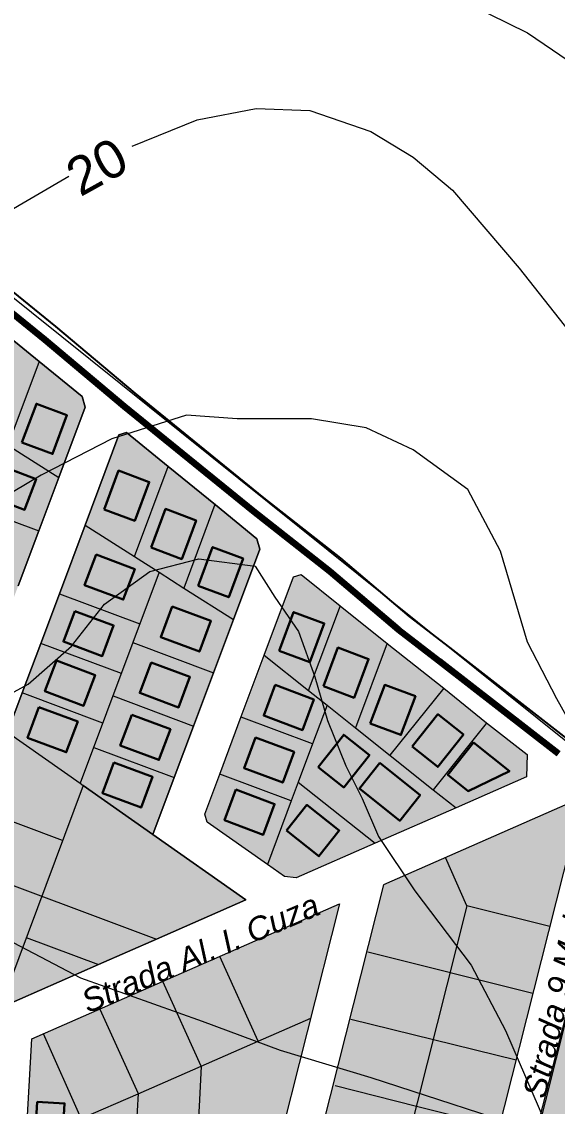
# Model space of a CAD drawing. Header units: metres. Extents: x 783184 to 1587399, y 282652 to 580595.
# Drawn here: x 788103.9 to 788259.5, y 291125.7 to 291440.9 of the extents above; entities that cross this region are included whole.
import ezdxf

# ---------------------------------------------------------------- set-up
doc = ezdxf.new("R2010")
doc.units = ezdxf.units.M
doc.header["$LTSCALE"] = 0.5
for name, color, linetype in [('cladiri', 18, 'CONTINUOUS'), ('curbe  de nivelI', 7, 'CONTINUOUS'), ('denumire strazi', 3, 'CONTINUOUS'), ('institutii publice servicii', 20, 'CONTINUOUS'), ('Limita intravilan existent', 1, 'CONTINUOUS'), ('Limita intravilan propus', 5, 'CONTINUOUS'), ('locuinte si functiuni complementare', 51, 'CONTINUOUS'), ('strazi', 7, 'CONTINUOUS')]:
    doc.layers.add(name, color=color, linetype=linetype)
doc.layers.add('cote de nivel', color=1, linetype='CONTINUOUS', lineweight=211)
doc.layers.add('Limite proprietati', color=7, linetype='CONTINUOUS', lineweight=5)
doc.styles.add('arial', font='arial.ttf')
doc.styles.add('ARIAL_ITALIC', font='ariali.ttf')

msp = doc.modelspace()

# ---------------------------------------------------------------- hatches: boundary and pattern name
at = {"layer": 'cladiri', "linetype": 'ByBlock', "lineweight": 30}
h = msp.add_hatch(color=0, dxfattribs=at)
h.dxf.hatch_style = 1
h.paths.add_polyline_path([(788117.08297, 291326.51713), (788108.18559, 291329.84677), (788103.97973, 291318.60796), (788112.87711, 291315.27832)])
h = msp.add_hatch(color=0, dxfattribs=at)
h.dxf.hatch_style = 1
h.paths.add_polyline_path([(788108.11366, 291307.97573), (788096.87486, 291312.18159), (788093.54522, 291303.28421), (788104.78402, 291299.07835)])
h = msp.add_hatch(color=0, dxfattribs=at)
h.dxf.hatch_style = 1
h.paths.add_polyline_path([(788140.97519, 291307.09396), (788132.0778, 291310.4236), (788127.87194, 291299.1848), (788136.76933, 291295.85516)])
h = msp.add_hatch(color=0, dxfattribs=at)
h.dxf.hatch_style = 1
h.paths.add_polyline_path([(788154.61079, 291295.97802), (788145.71341, 291299.30766), (788141.50754, 291288.06886), (788150.40493, 291284.73922)])
h = msp.add_hatch(color=0, dxfattribs=at)
h.dxf.hatch_style = 1
h.paths.add_polyline_path([(788168.26413, 291284.89404), (788159.36674, 291288.22368), (788155.16088, 291276.98488), (788164.05827, 291273.65524)])
h = msp.add_hatch(color=0, dxfattribs=at)
h.dxf.hatch_style = 1
h.paths.add_polyline_path([(788136.77187, 291281.84172), (788125.53306, 291286.04758), (788122.20342, 291277.1502), (788133.44223, 291272.94434)])
h = msp.add_hatch(color=0, dxfattribs=at)
h.dxf.hatch_style = 1
h.paths.add_polyline_path([(788130.63428, 291265.44101), (788119.39548, 291269.64688), (788116.06584, 291260.74949), (788127.30464, 291256.54363)])
h = msp.add_hatch(color=0, dxfattribs=at)
h.dxf.hatch_style = 1
h.paths.add_polyline_path([(788158.88593, 291266.75221), (788147.64712, 291270.95808), (788144.31748, 291262.06069), (788155.55629, 291257.85483)])
h = msp.add_hatch(color=0, dxfattribs=at)
h.dxf.hatch_style = 1
h.paths.add_polyline_path([(788191.80663, 291266.02857), (788182.90924, 291269.35821), (788178.70338, 291258.1194), (788187.60077, 291254.78976)])
h = msp.add_hatch(color=0, dxfattribs=at)
h.dxf.hatch_style = 1
h.paths.add_polyline_path([(788204.68581, 291255.68084), (788195.78842, 291259.01048), (788191.58256, 291247.77168), (788200.47995, 291244.44204)])
h = msp.add_hatch(color=0, dxfattribs=at)
h.dxf.hatch_style = 1
h.paths.add_polyline_path([(788125.23676, 291251.01789), (788113.99796, 291255.22375), (788110.66832, 291246.32636), (788121.90712, 291242.1205)])
h = msp.add_hatch(color=0, dxfattribs=at)
h.dxf.hatch_style = 1
h.paths.add_polyline_path([(788152.81115, 291250.51934), (788141.57235, 291254.7252), (788138.24271, 291245.82781), (788149.48151, 291241.62195)])
h = msp.add_hatch(color=0, dxfattribs=at)
h.dxf.hatch_style = 1
h.paths.add_polyline_path([(788188.79296, 291243.9553), (788177.55416, 291248.16116), (788174.22452, 291239.26377), (788185.46332, 291235.05791)])
h = msp.add_hatch(color=0, dxfattribs=at)
h.dxf.hatch_style = 1
h.paths.add_polyline_path([(788218.29626, 291244.86319), (788209.39887, 291248.19283), (788205.19301, 291236.95402), (788214.09039, 291233.62438)])
h = msp.add_hatch(color=0, dxfattribs=at)
h.dxf.hatch_style = 1
h.paths.add_polyline_path([(788120.18581, 291237.52086), (788108.94701, 291241.72672), (788105.61737, 291232.82933), (788116.85617, 291228.62347)])
h = msp.add_hatch(color=0, dxfattribs=at)
h.dxf.hatch_style = 1
h.paths.add_polyline_path([(788147.1122, 291235.29074), (788135.8734, 291239.4966), (788132.54376, 291230.59922), (788143.78256, 291226.39336)])
h = msp.add_hatch(color=0, dxfattribs=at)
h.dxf.hatch_style = 1
h.paths.add_polyline_path([(788217.37128, 291230.26973), (788224.80834, 291224.35871), (788232.27489, 291233.75289), (788224.83783, 291239.66391)])
h = msp.add_hatch(color=0, dxfattribs=at)
h.dxf.hatch_style = 1
h.paths.add_polyline_path([(788183.0816, 291228.69352), (788171.84279, 291232.89938), (788168.51315, 291224.00199), (788179.75196, 291219.79613)])
h = msp.add_hatch(color=0, dxfattribs=at)
h.dxf.hatch_style = 1
h.paths.add_polyline_path([(788204.95075, 291227.77607), (788197.51369, 291233.68709), (788190.04714, 291224.29291), (788197.4842, 291218.38189)])
h = msp.add_hatch(color=0, dxfattribs=at)
h.dxf.hatch_style = 1
h.paths.add_polyline_path([(788235.18576, 291231.43931), (788227.71921, 291222.04513), (788233.65431, 291217.32788), (788245.61071, 291223.15351)])
h = msp.add_hatch(color=0, dxfattribs=at)
h.dxf.hatch_style = 1
h.paths.add_polyline_path([(788141.93285, 291221.45059), (788130.69404, 291225.65645), (788127.3644, 291216.75906), (788138.60321, 291212.5532)])
h = msp.add_hatch(color=0, dxfattribs=at)
h.dxf.hatch_style = 1
h.paths.add_polyline_path([(788207.92997, 291225.49466), (788202.01895, 291218.0576), (788213.76168, 291208.72442), (788219.6727, 291216.16148)])
h = msp.add_hatch(color=0, dxfattribs=at)
h.dxf.hatch_style = 1
h.paths.add_polyline_path([(788177.41883, 291213.5616), (788166.18002, 291217.76746), (788162.85038, 291208.87007), (788174.08919, 291204.66421)])
h = msp.add_hatch(color=0, dxfattribs=at)
h.dxf.hatch_style = 1
h.paths.add_polyline_path([(788186.76851, 291213.30945), (788180.85749, 291205.87239), (788190.25168, 291198.40584), (788196.16269, 291205.8429)])
h = msp.add_hatch(color=0, dxfattribs=at)
h.dxf.hatch_style = 1
h.paths.add_polyline_path([(788116.37346, 291126.57433), (788108.38647, 291127.0303), (788107.73102, 291115.54899), (788115.71801, 291115.09303)])
at = {"layer": 'institutii publice servicii', "linetype": 'ByBlock', "lineweight": 5}
h = msp.add_hatch(color=1, dxfattribs=at)
h.paths.add_polyline_path([(788206.59663, 291202.16469), (788184.25981, 291219.91813), (788182.23914, 291214.51853), (788175.29518, 291195.96306), (788180.23956, 291192.47849), (788183.70608, 291192.12937)])
h.paths.add_polyline_path([(788210.99065, 291227.67677), (788200.89506, 291235.7008), (788192.62572, 291242.27332), (788188.44276, 291231.09572), (788184.25981, 291219.91813), (788206.59663, 291202.16469), (788230.11944, 291212.4731), (788223.51623, 291217.72137)])
at = {"layer": 'locuinte si functiuni complementare', "linetype": 'ByBlock', "lineweight": 5}
for points in [[(788108.95833, 291342.14333), (788121.47948, 291331.98275), (788122.3233, 291328.82742), (788114.67457, 291308.38869), (788108.88937, 291292.9296), (788102.93107, 291277.00796), (788096.97277, 291261.08633), (788089.68634, 291241.61571), (788082.13485, 291221.4368), (788076.52704, 291206.45173), (788070.21824, 291189.59351), (788064.61043, 291174.60845), (788058.30164, 291157.75024), (788052.69382, 291142.76515), (788048.10308, 291130.49788), (788035.48823, 291125.48655), (788024.20369, 291117.19797), (788018.55165, 291111.80179), (788016.95162, 291111.55095), (787992.66821, 291120.64961), (787991.78931, 291122.58076), (788001.19078, 291147.64177), (788006.73333, 291162.60879), (788012.34115, 291177.59387), (788017.94903, 291192.57894), (788023.55691, 291207.56399), (788029.16462, 291222.54911), (788034.77248, 291237.53417), (788040.38029, 291252.51924), (788052.32402, 291284.43498), (788058.24026, 291300.24422), (788064.73128, 291317.58946), (788071.56709, 291335.85594), (788081.38077, 291362.07981), (788083.61005, 291362.686), (788095.732, 291352.87614)], [(788160.19799, 291300.45291), (788172.27014, 291290.60789), (788173.08778, 291287.58309), (788165.44684, 291267.16517), (788159.66077, 291251.70376), (788153.8707, 291236.23166), (788148.26288, 291221.24658), (788142.06997, 291204.69805), (788169.03211, 291185.69633), (788143.04419, 291174.30328), (788126.21028, 291166.92333), (788097.61717, 291154.38817), (788096.63957, 291151.77584), (788063.43039, 291137.21724), (788073.92575, 291165.2627), (788079.31789, 291179.67144), (788085.38403, 291195.88126), (788091.45018, 291212.09107), (788098.95573, 291232.14723), (788104.07676, 291245.83151), (788109.47428, 291260.25464), (788114.8718, 291274.67777), (788122.33936, 291294.63242), (788132.15304, 291320.85629), (788134.39527, 291321.46502), (788146.49631, 291311.62685)], [(788237.83792, 291100.35309), (788265.72635, 291210.59077), (788262.63708, 291213.63005), (788209.00544, 291190.11922), (788180.31572, 291076.24808), (788162.23333, 290995.65279), (788136.84753, 290932.96788), (788138.55753, 290928.26888), (788184.65372, 290904.85845), (788189.20792, 290906.91916)]]:
    msp.add_hatch(color=51, dxfattribs=at).paths.add_polyline_path(points)
h = msp.add_hatch(color=51, dxfattribs=at)
h.paths.add_polyline_path([(788182.23914, 291214.51853), (788161.46688, 291222.29207), (788157.08181, 291210.5744), (788157.78218, 291208.30545), (788175.29518, 291195.96306)])
h.paths.add_polyline_path([(788188.43376, 291231.07167), (788167.66151, 291238.84521), (788161.46688, 291222.29207), (788182.23914, 291214.51853), (788184.25981, 291219.91813)])
h.paths.add_polyline_path([(788192.62572, 291242.27332), (788187.28462, 291246.51846), (788174.37334, 291256.78041), (788167.7173, 291238.99429), (788167.66151, 291238.84521), (788188.43376, 291231.07167)])
h.paths.add_polyline_path([(788196.4957, 291271.13209), (788185.1646, 291280.23761), (788182.91907, 291279.61613), (788174.37334, 291256.78041), (788187.28462, 291246.51846)])
h.paths.add_polyline_path([(788210.07085, 291260.22013), (788196.4957, 291271.13209), (788187.28462, 291246.51846), (788192.62572, 291242.27332), (788200.89506, 291235.7008)])
h.paths.add_polyline_path([(788226.54596, 291247.24798), (788210.07085, 291260.22013), (788200.89506, 291235.7008), (788210.87163, 291227.77137)])
h.paths.add_polyline_path([(788238.96011, 291237.15238), (788226.54596, 291247.24798), (788210.87163, 291227.77137), (788210.99065, 291227.67677), (788223.51623, 291217.72137), (788230.11944, 291212.4731), (788250.54584, 291221.4322), (788250.81321, 291227.96024)])
h = msp.add_hatch(color=256, dxfattribs=at)
h.paths.add_polyline_path([(788247.37554, 291010.44953), (788233.63572, 291042.47863), (788217.25282, 290977.45985), (788239.37993, 290978.71174)])
h.paths.add_polyline_path([(788259.39457, 291058.15834), (788237.73077, 291058.73065), (788233.63572, 291042.47863), (788247.37554, 291010.44953)])
h.paths.add_polyline_path([(788257.69929, 291088.16101), (788245.07035, 291087.85925), (788237.73077, 291058.73065), (788259.38572, 291058.31488)])
h.paths.add_polyline_path([(788273.64405, 291115.06352), (788252.79842, 291116.79334), (788245.07035, 291087.85925), (788275.24482, 291088.58025)])
h.paths.add_polyline_path([(788304.06004, 291156.5695), (788265.88179, 291166.18937), (788252.79842, 291116.79334), (788273.64405, 291115.06352), (788301.12766, 291114.10843)])
h.paths.add_polyline_path([(788305.47872, 291177.11219), (788275.38489, 291203.90423), (788265.88179, 291166.18937), (788304.06004, 291156.5695)])
h = msp.add_hatch(color=51, dxfattribs=at)
h.paths.add_polyline_path([(788196.252, 291184.52647), (788106.91171, 291145.32213), (788105.04867, 291112.6879), (788106.38012, 291111.1904), (788173.41053, 291107.14788), (788177.51058, 291110.14792)])
h.paths.add_polyline_path([(788172.52233, 291090.66679), (788170.34733, 291093.78279), (788106.60109, 291097.6568), (788087.15974, 291064.91909), (788088.42072, 291054.71492), (788089.12975, 291049.85828), (788089.7797, 291047.64725), (788095.70492, 291026.38082), (788145.06801, 291035.24456), (788146.60216, 291027.39382), (788097.82686, 291018.63392), (788103.0734, 290999.29178), (788103.61338, 290993.00671), (788108.69451, 290945.12186), (788126.28175, 290936.18896), (788138.38827, 290965.84183), (788151.02321, 290996.8699), (788151.97835, 290999.80888)])
h.paths.add_polyline_path([(788074.95336, 291059.87386), (788074.96167, 291065.18889), (788075.587, 291065.84982), (788075.58987, 291067.68199), (788077.32981, 291072.33586), (788090.87435, 291095.91735), (788092.30273, 291120.4276), (788074.56034, 291119.93143), (788075.86639, 291127.12007), (788070.55367, 291124.7658), (788052.17621, 291116.80439), (788046.77771, 291116.30298), (788034.46034, 291109.9992), (788028.80345, 291105.98191), (788021.60948, 291099.17764), (788018.97741, 291096.66472), (787983.674, 291046.56977), (787979.64175, 291043.80992), (787960.77177, 291016.89731), (788033.8746, 290979.84279), (788033.30185, 290979.08034), (788094.00737, 290948.21246), (788096.67344, 290948.34225), (788091.95565, 290992.88824), (788080.31331, 291034.33809), (788078.19598, 291041.87634), (788077.39584, 291046.1442)])

# ---------------------------------------------------------------- linework, layer by layer
at = {"layer": 'cladiri', "color": 0, "linetype": 'ByBlock', "lineweight": 30}
for points in [[(788103.97973, 291318.60796), (788108.18559, 291329.84677), (788117.08297, 291326.51713), (788112.87711, 291315.27832), (788103.97973, 291318.60796)], [(788096.87486, 291312.18159), (788108.11366, 291307.97573), (788104.78402, 291299.07835), (788093.54522, 291303.28421), (788096.87486, 291312.18159)], [(788127.87194, 291299.1848), (788132.0778, 291310.4236), (788140.97519, 291307.09396), (788136.76933, 291295.85516), (788127.87194, 291299.1848)], [(788141.50754, 291288.06886), (788145.71341, 291299.30766), (788154.61079, 291295.97802), (788150.40493, 291284.73922), (788141.50754, 291288.06886)], [(788155.16088, 291276.98488), (788159.36674, 291288.22368), (788168.26413, 291284.89404), (788164.05827, 291273.65524), (788155.16088, 291276.98488)], [(788125.53306, 291286.04758), (788136.77187, 291281.84172), (788133.44223, 291272.94434), (788122.20342, 291277.1502), (788125.53306, 291286.04758)], [(788119.39548, 291269.64688), (788130.63428, 291265.44101), (788127.30464, 291256.54363), (788116.06584, 291260.74949), (788119.39548, 291269.64688)], [(788147.64712, 291270.95808), (788158.88593, 291266.75221), (788155.55629, 291257.85483), (788144.31748, 291262.06069), (788147.64712, 291270.95808)], [(788178.70338, 291258.1194), (788182.90924, 291269.35821), (788191.80663, 291266.02857), (788187.60077, 291254.78976), (788178.70338, 291258.1194)], [(788191.58256, 291247.77168), (788195.78842, 291259.01048), (788204.68581, 291255.68084), (788200.47995, 291244.44204), (788191.58256, 291247.77168)], [(788113.99796, 291255.22375), (788125.23676, 291251.01789), (788121.90712, 291242.1205), (788110.66832, 291246.32636), (788113.99796, 291255.22375)], [(788141.57235, 291254.7252), (788152.81115, 291250.51934), (788149.48151, 291241.62195), (788138.24271, 291245.82781), (788141.57235, 291254.7252)], [(788177.55416, 291248.16116), (788188.79296, 291243.9553), (788185.46332, 291235.05791), (788174.22452, 291239.26377), (788177.55416, 291248.16116)], [(788205.19301, 291236.95402), (788209.39887, 291248.19283), (788218.29626, 291244.86319), (788214.09039, 291233.62438), (788205.19301, 291236.95402)], [(788108.94701, 291241.72672), (788120.18581, 291237.52086), (788116.85617, 291228.62347), (788105.61737, 291232.82933), (788108.94701, 291241.72672)], [(788135.8734, 291239.4966), (788147.1122, 291235.29074), (788143.78256, 291226.39336), (788132.54376, 291230.59922), (788135.8734, 291239.4966)], [(788217.37128, 291230.26973), (788224.83783, 291239.66391), (788232.27489, 291233.75289), (788224.80834, 291224.35871), (788217.37128, 291230.26973)], [(788171.84279, 291232.89938), (788183.0816, 291228.69352), (788179.75196, 291219.79613), (788168.51315, 291224.00199), (788171.84279, 291232.89938)], [(788190.04714, 291224.29291), (788197.51369, 291233.68709), (788204.95075, 291227.77607), (788197.4842, 291218.38189), (788190.04714, 291224.29291)], [(788227.71921, 291222.04513), (788235.18576, 291231.43931), (788245.61071, 291223.15351), (788233.65431, 291217.32788), (788227.71921, 291222.04513)], [(788130.69404, 291225.65645), (788141.93285, 291221.45059), (788138.60321, 291212.5532), (788127.3644, 291216.75906), (788130.69404, 291225.65645)], [(788207.92997, 291225.49466), (788219.6727, 291216.16148), (788213.76168, 291208.72442), (788202.01895, 291218.0576), (788207.92997, 291225.49466)], [(788166.18002, 291217.76746), (788177.41883, 291213.5616), (788174.08919, 291204.66421), (788162.85038, 291208.87007), (788166.18002, 291217.76746)], [(788180.85749, 291205.87239), (788186.76851, 291213.30945), (788196.16269, 291205.8429), (788190.25168, 291198.40584), (788180.85749, 291205.87239)]]:
    msp.add_lwpolyline(points, dxfattribs=at)
at = {"layer": 'cladiri'}
msp.add_lwpolyline([(788235.18576, 291231.43931), (788245.61071, 291223.15351), (788233.65431, 291217.32788), (788227.71921, 291222.04513)], close=True, dxfattribs=at)
at = {"layer": 'cladiri', "lineweight": 30}
msp.add_lwpolyline([(788108.38647, 291127.0303), (788116.37346, 291126.57433), (788115.71801, 291115.09303), (788107.73102, 291115.54899)], close=True, dxfattribs=at)
at = {"layer": 'curbe  de nivelI', "color": 21, "lineweight": 5}
for points in [[(787937.14877, 291473.44395), (787952.83012, 291477.92788), (787969.25543, 291477.92788), (787982.03067, 291475.09046), (787998.25321, 291473.67171), (788010.82569, 291476.71186), (788026.03435, 291480.968), (788040.22906, 291482.79209), (788058.99095, 291486.54276), (788088.39432, 291488.36685), (788114.75599, 291484.51602), (788135.43971, 291480.05719), (788158.7596, 291474.17961), (788176.60444, 291468.50472), (788198.3021, 291461.00578), (788223.12603, 291451.39787), (788250.9071, 291437.61601), (788267.53523, 291426.26623)], [(788136.01233, 291404.74755), (788154.88171, 291412.34368), (788172.04756, 291415.61788), (788187.64103, 291415.094), (788205.33103, 291408.93853), (788217.64852, 291401.47335), (788229.04878, 291391.91266), (788248.49417, 291369.21318), (788305.52391, 291297.02651), (788318.6683, 291284.41457), (788339.69931, 291271.27712), (788354.42103, 291264.70842), (788370.45712, 291259.97894), (788387.54485, 291255.51221), (788397.34395, 291247.54968), (788408.911, 291229.15727), (788417.58629, 291208.66288), (788431.35737, 291173.98726), (788433.99439, 291153.42927), (788431.53501, 291124.75096)], [(787965.23825, 291103.91901), (787955.45243, 291142.00043), (787929.99871, 291168.54678), (787914.86397, 291184.3312), (787876.87801, 291226.06382), (787868.02455, 291290.21749), (787881.30471, 291321.18821), (787899.01163, 291335.56745), (787908.38352, 291344.95109), (787932.83801, 291360.1592), (787970.87844, 291378.08307), (788004.57131, 291378.08307), (788030.65619, 291371.02214), (788056.19756, 291366.67697), (788082.28238, 291374.82418), (788098.04199, 291384.60084), (788117.60565, 291396.0069)], [(788268.91611, 291227.22716), (788259.4228, 291244.09527), (788250.92199, 291260.63557), (788243.01089, 291286.99197), (788233.51758, 291304.91431), (788217.69539, 291316.51113), (788203.98284, 291322.83665), (788188.16059, 291325.4723), (788166.53695, 291325.4723), (788151.76955, 291326.52656), (788130.14591, 291319.67389), (788109.577, 291309.13134), (788092.70002, 291299.1159)], [(788089.43256, 291239.44933), (788105.78218, 291248.4105), (788118.43993, 291259.4802), (788127.93325, 291271.60413), (788141.11842, 291281.09245), (788155.3584, 291284.78233), (788171.70795, 291282.67383), (788177.50946, 291273.71266), (788184.36577, 291263.69723), (788189.11242, 291250.51903), (788192.80423, 291237.86795), (788198.07831, 291224.68975), (788202.82497, 291215.20146), (788207.57163, 291204.13176), (788218.11979, 291188.31792), (788234.46935, 291166.7057), (788244.49009, 291147.72909), (788256.09305, 291120.84555)], [(788256.68658, 291117.31321), (788205.46198, 291134.02375), (788179.09168, 291141.93069), (788156.41319, 291150.3647), (788121.07694, 291163.01579), (788095.76144, 291176.19399)]]:
    msp.add_lwpolyline(points, dxfattribs=at)
at = {"layer": 'Limita intravilan existent', "color": 0, "lineweight": 50}
msp.add_lwpolyline([(788259.85, 291228.16), (788225.26, 291255.11), (788213.44, 291264.19), (788193.44, 291281.09), (788171.13, 291298.61), (788133.7, 291329.11), (788110.67, 291348.47), (788057.92, 291391.19), (788033.37, 291411.18), (788012.71, 291434.19), (788002.04, 291454.94), (787997.05, 291475.45), (787996.23, 291495.53), (787998.44, 291517.14), (787996.677, 291517.972), (787991.581, 291520.375), (787986.073, 291522.974), (787983.748, 291512.682), (787982.214, 291505.896), (787927.006, 291344.244)], dxfattribs=at)
at = {"layer": 'Limita intravilan propus', "color": 0, "lineweight": 25}
msp.add_lwpolyline([(788263.18853, 291231.89731), (788228.31952, 291259.06469), (788216.57825, 291268.08422), (788196.59864, 291284.96699), (788174.25353, 291302.51456), (788136.88812, 291332.96193), (788113.85236, 291352.32677), (788061.07193, 291395.07142), (788036.82968, 291414.81082), (788016.86149, 291437.05033), (788006.75797, 291456.69868), (788002.02559, 291476.14983), (788001.24042, 291495.37689), (788003.77406, 291520.15155), (787998.81092, 291522.49377), (787993.71353, 291524.89742), (787982.56942, 291530.15587), (787978.8709, 291513.78376), (787977.39597, 291507.2591), (787922.28626, 291345.89489)], dxfattribs=at)
msp.add_lwpolyline([(788263.18853, 291231.89731), (788228.31952, 291259.06469), (788216.57825, 291268.08422), (788196.59864, 291284.96699), (788174.25353, 291302.51456), (788136.88812, 291332.96193), (788113.85236, 291352.32677), (788061.07193, 291395.07142), (788036.82968, 291414.81082), (788016.86149, 291437.05033), (788006.75797, 291456.69868), (788002.02559, 291476.14983), (788001.24042, 291495.37689), (788003.77406, 291520.15155), (787998.81092, 291522.49377), (787993.71353, 291524.89742), (787982.56942, 291530.15587), (787978.8709, 291513.78376), (787977.39597, 291507.2591), (787922.28626, 291345.89489)], dxfattribs=at)
at = {"layer": 'Limita intravilan propus', "color": 0, "lineweight": 50}
msp.add_lwpolyline([(788259.85, 291228.16), (788225.26, 291255.11), (788213.44, 291264.19), (788193.44, 291281.09), (788171.13, 291298.61), (788133.7, 291329.11), (788110.67, 291348.47), (788057.92, 291391.19), (788033.37, 291411.18), (788012.71, 291434.19), (788002.04, 291454.94), (787997.05, 291475.45), (787996.23, 291495.53), (787998.44, 291517.14), (787996.677, 291517.972), (787991.581, 291520.375), (787986.073, 291522.974), (787983.748, 291512.682), (787982.214, 291505.896), (787927.006, 291344.244)], dxfattribs=at)
at = {"layer": 'Limita intravilan propus', "color": 1, "lineweight": 211}
msp.add_lwpolyline([(788259.85, 291228.16), (788225.26, 291255.11), (788213.44, 291264.19), (788193.44, 291281.09), (788171.13, 291298.61), (788133.7, 291329.11), (788110.67, 291348.47), (788057.92, 291391.19), (788033.37, 291411.18), (788012.71, 291434.19), (788002.04, 291454.94), (787997.05, 291475.45), (787996.23, 291495.53), (787998.44, 291517.14), (787996.677, 291517.972), (787991.581, 291520.375), (787986.073, 291522.974), (787983.748, 291512.682), (787982.214, 291505.896), (787927.006, 291344.244)], dxfattribs=at)
msp.add_lwpolyline([(788259.85, 291228.16), (788225.26, 291255.11), (788213.44, 291264.19), (788193.44, 291281.09), (788171.13, 291298.61), (788133.7, 291329.11), (788110.67, 291348.47), (788057.92, 291391.19), (788033.37, 291411.18), (788012.71, 291434.19), (788002.04, 291454.94), (787997.05, 291475.45), (787996.23, 291495.53), (787998.44, 291517.14), (787996.677, 291517.972), (787991.581, 291520.375), (787986.073, 291522.974), (787983.748, 291512.682), (787982.214, 291505.896), (787927.006, 291344.244)], dxfattribs=at)
at = {"layer": 'Limite proprietati', "color": 0, "linetype": 'ByBlock', "lineweight": 5}
for points in [[(788108.95833, 291342.14333), (788099.85917, 291317.82877)], [(788071.5671, 291335.85593), (788085.93625, 291326.70018), (788092.89771, 291322.26448), (788099.85917, 291317.82877), (788114.67457, 291308.38869)], [(788136.70852, 291285.47667), (788146.49501, 291311.6279)], [(788085.47519, 291301.69181), (788108.88937, 291292.9296)], [(788160.00178, 291300.60436), (788151.07524, 291276.32247)], [(788122.33936, 291294.63242), (788136.70852, 291285.47667), (788143.89188, 291280.89957), (788151.07524, 291276.32247), (788165.44684, 291267.16517)], [(788143.89188, 291280.89957), (788120.94754, 291219.5842)], [(788114.8718, 291274.67777), (788138.28497, 291265.91593)], [(788187.28462, 291246.51846), (788196.52449, 291271.20902)], [(788132.88845, 291251.49243), (788109.47428, 291260.25464)], [(788136.24659, 291260.46597), (788159.66077, 291251.70376)], [(788210.10614, 291260.31444), (788200.89506, 291235.7008)], [(788174.37334, 291256.78041), (788187.28462, 291246.51846), (788192.62572, 291242.27332), (788200.89506, 291235.7008), (788210.99065, 291227.67677), (788223.51623, 291217.72137), (788230.11613, 291212.47573)], [(788226.54596, 291247.24798), (788210.87163, 291227.77137)], [(788127.49093, 291237.0693), (788104.07676, 291245.83151)], [(788130.45597, 291244.99408), (788153.8707, 291236.23166)], [(788192.62572, 291242.27332), (788188.44276, 291231.09572), (788184.25981, 291219.91813), (788182.23914, 291214.51853), (788175.29518, 291195.96306)], [(788188.43376, 291231.07167), (788167.66151, 291238.84521)], [(788099.82511, 291234.47035), (788120.94754, 291219.5842), (788121.79244, 291218.98875), (788142.06997, 291204.69805)], [(788238.84151, 291237.00316), (788223.49833, 291217.73559)], [(788124.8487, 291230.00879), (788148.26288, 291221.24658)], [(788182.23914, 291214.51853), (788161.46688, 291222.29207)], [(788142.06997, 291204.69805), (788121.79244, 291218.98875), (788097.61717, 291154.38817)], [(788184.25981, 291219.91813), (788206.59663, 291202.16469)], [(788115.80092, 291202.97837), (788091.45018, 291212.09107)], [(788257.3432, 291177.93861), (788233.24782, 291184.00967), (788227.09379, 291198.04774)], [(788085.38403, 291195.88126), (788143.04419, 291174.30328)], [(788233.24737, 291184.01078), (788169.73933, 290931.96779), (788165.37556, 290914.64907)], [(788105.24435, 291174.76934), (788126.21028, 291166.92333)], [(788172.57833, 291144.66879), (788161.4416, 291169.25095)], [(788204.53456, 291170.61991), (788252.47334, 291158.56793)], [(788156.09233, 291137.44079), (788144.95801, 291162.01762)], [(788126.64194, 291153.98016), (788137.75478, 291129.45173), (788136.5548, 291109.35755)], [(788121.15507, 291122.16394), (788137.77333, 291129.41079), (788156.09233, 291137.44079), (788172.57889, 291144.66755), (788187.90055, 291151.38369)], [(788247.59071, 291139.14644), (788199.58269, 291150.96752)], [(788114.36785, 291110.73484), (788121.15506, 291122.16394), (788110.22493, 291146.77604)], [(788156.09233, 291137.44079), (788155.4403, 291125.65179), (788154.32086, 291108.29916)], [(788194.96873, 291131.78069), (788218.58708, 291125.82885), (788242.71748, 291119.76238)]]:
    msp.add_lwpolyline(points, dxfattribs=at)
at = {"layer": 'strazi', "color": 0, "linetype": 'ByBlock', "lineweight": 20}
for points in [[(788000.62247, 291510.92586), (787998.51663, 291502.22445), (787998.34384, 291483.12405), (788001.25111, 291469.67689), (788010.30894, 291443.95947), (788022.18777, 291425.88416), (788026.88632, 291421.98026), (788080.71368, 291377.25659), (788270.78101, 291224.89789), (788274.17222, 291224.89789), (788280.56294, 291226.58436), (788579.78347, 291346.34676)], [(788095.732, 291352.87614), (788108.95833, 291342.14333), (788121.47948, 291331.98275), (788122.3233, 291328.82742), (788114.67457, 291308.38869), (788108.88937, 291292.9296), (788102.93107, 291277.00796)], [(788102.93107, 291277.00796), (788108.88937, 291292.9296), (788114.67457, 291308.38869), (788122.3233, 291328.82742), (788121.47948, 291331.98275), (788108.95833, 291342.14333), (788095.732, 291352.87614)], [(788098.95573, 291232.14723), (788104.07676, 291245.83151), (788109.47428, 291260.25464), (788114.8718, 291274.67777), (788122.33936, 291294.63242), (788132.15304, 291320.85629), (788134.39527, 291321.46502), (788146.49631, 291311.62685), (788160.19799, 291300.45291), (788172.27014, 291290.60789), (788173.08778, 291287.58309), (788165.44684, 291267.16517), (788159.66077, 291251.70376), (788153.8707, 291236.23166), (788148.26288, 291221.24658), (788142.06997, 291204.69805), (788148.26288, 291221.24658), (788153.8707, 291236.23166), (788159.66077, 291251.70376), (788165.44684, 291267.16517), (788173.08778, 291287.58309), (788172.27014, 291290.60789), (788160.19799, 291300.45291), (788146.49631, 291311.62685), (788134.39527, 291321.46502), (788132.15304, 291320.85629), (788122.33936, 291294.63242), (788114.8718, 291274.67777), (788109.47428, 291260.25464), (788104.07676, 291245.83151), (788098.95573, 291232.14723)], [(788157.08181, 291210.5744), (788161.46688, 291222.29207), (788167.7173, 291238.99429), (788174.37334, 291256.78041), (788182.91907, 291279.61613), (788185.1646, 291280.23761), (788196.4957, 291271.13209), (788210.07085, 291260.22013), (788226.54596, 291247.24798), (788238.96011, 291237.15238), (788250.81321, 291227.96024), (788250.54584, 291221.4322), (788230.11944, 291212.4731), (788206.59663, 291202.16469), (788183.70608, 291192.12937), (788180.23956, 291192.47849), (788175.29518, 291195.96306), (788157.78218, 291208.30545), (788157.08181, 291210.5744)], [(788138.55753, 290928.26888), (788184.65372, 290904.85845), (788189.20792, 290906.91916), (788237.83792, 291100.35309), (788265.72635, 291210.59077), (788262.63708, 291213.63005), (788209.00544, 291190.11922), (788180.31572, 291076.24808), (788162.23333, 290995.65279), (788136.84753, 290932.96788), (788138.55753, 290928.26888)], [(788097.61717, 291154.38817), (788126.21028, 291166.92333), (788143.04419, 291174.30328), (788169.03211, 291185.69633), (788142.06997, 291204.69805), (788169.03211, 291185.69633), (788143.04419, 291174.30328), (788126.21028, 291166.92333), (788097.61717, 291154.38817)], [(788173.41053, 291107.14788), (788106.38012, 291111.1904), (788105.04867, 291112.6879), (788106.91171, 291145.32213), (788196.252, 291184.52647), (788177.51058, 291110.14792), (788173.41053, 291107.14788)]]:
    msp.add_lwpolyline(points, dxfattribs=at)
at = {"layer": 'strazi', "color": 0, "lineweight": 20}
msp.add_lwpolyline([(788217.25282, 290977.45985), (788275.38489, 291203.90423), (788305.47872, 291177.11219), (788296.84785, 291052.13633), (788294.39134, 291016.56586), (788292.36787, 290978.30023), (788292.36787, 290978.30023), (788292.36787, 290978.30023), (788292.36787, 290978.30023), (788292.36787, 290978.30023), (788262.31425, 290979.83082), (788255.91571, 290979.52223)], close=True, dxfattribs=at)
msp.add_lwpolyline([(788275.38489, 291203.90423), (788217.25929, 290973.22184)], dxfattribs=at)

# ---------------------------------------------------------------- texts
at = {"layer": 'cote de nivel', "color": 32, "lineweight": 30, "style": 'arial'}
msp.add_text('20', height=11, rotation=28.9729469, dxfattribs=at).set_placement((788120.93058, 291389.83405))
at = {"layer": 'denumire strazi', "color": 0, "lineweight": 30, "style": 'ARIAL_ITALIC'}
for s, rotation, p in [('Strada Al. I. Cuza', 23.0668863, (788123.13758, 291152.70425)), ('Strada 9 Mai', 76.9490754, (788255.99092, 291127.69466))]:
    msp.add_text(s, height=6.75, rotation=rotation, dxfattribs=at).set_placement(p)

doc.saveas('drawing.dxf')
